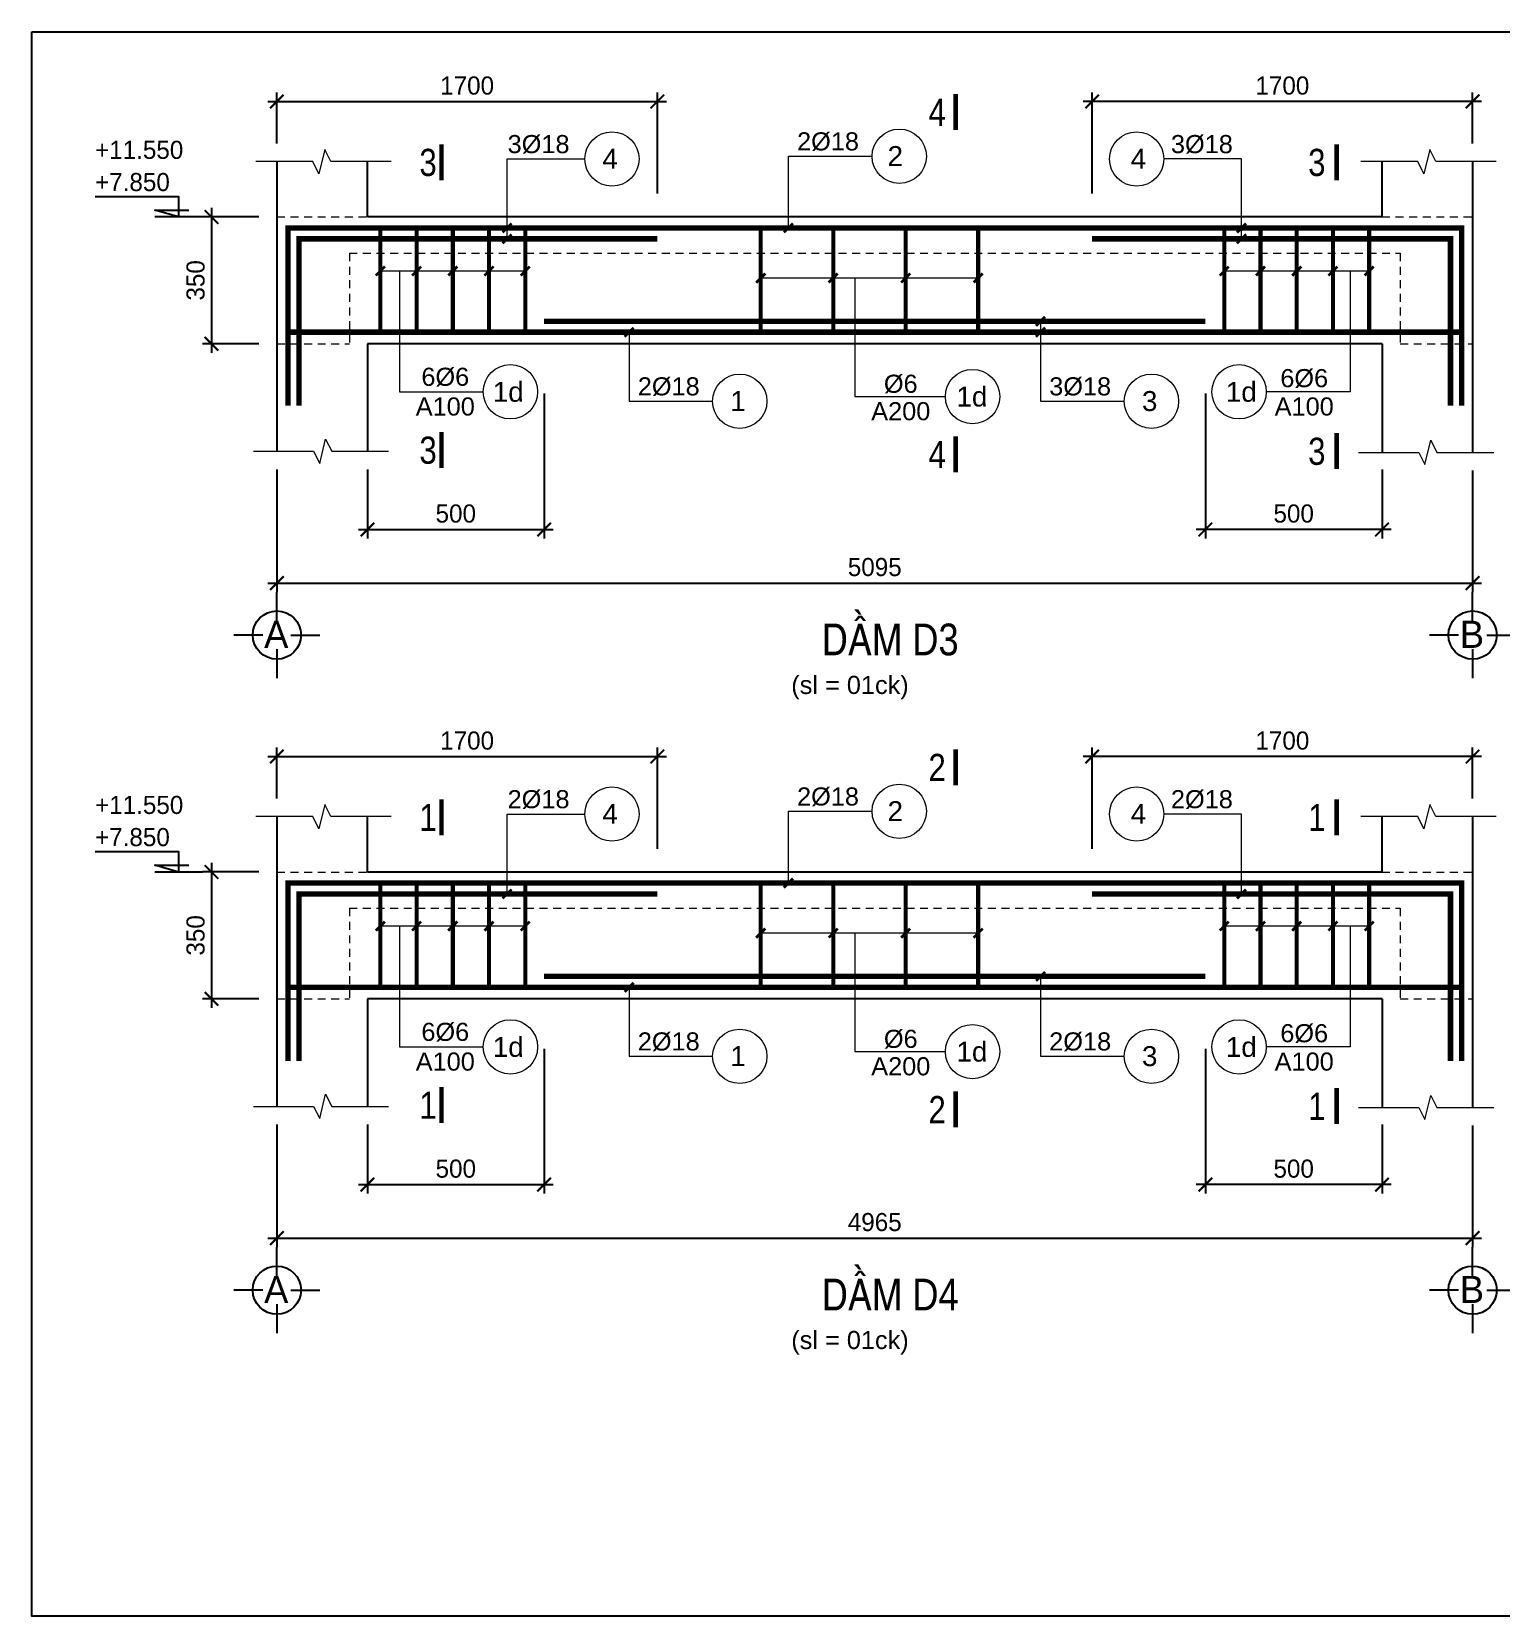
# Model space of a CAD drawing. Header units: millimetres. Extents: x -559287 to -299624, y 2351330 to 2655682.
# Drawn here: x -509398 to -493174, y 2451783 to 2469281 of the extents above; entities that cross this region are included whole.
import ezdxf
from ezdxf.enums import TextEntityAlignment as Align

# ---------------------------------------------------------------- set-up
doc = ezdxf.new("R2010")
doc.units = ezdxf.units.MM
doc.header["$LTSCALE"] = 10
doc.linetypes.add('HIDDEN', pattern=[0.3, 0.175, -0.125])
doc.linetypes.add('HIDDENX2', pattern=[0.75, 0.5, -0.25])
doc.layers.get('0').update_dxf_attribs({"lineweight": 20})
doc.layers.get('Defpoints').update_dxf_attribs({"lineweight": 20})
for name, color, linetype, lineweight in [('Dim', 251, 'Continuous', 15), ('Net khuat', 76, 'HIDDENX2', 15), ('Net manh', 8, 'Continuous', 13), ('Net thay', 4, 'Continuous', 25), ('Text', 54, 'Continuous', 25), ('Thep dai', 2, 'Continuous', 50), ('Thep doc', 140, 'Continuous', 60)]:
    doc.layers.add(name, color=color, linetype=linetype, lineweight=lineweight)
doc.layers.add('ththep', color=3, linetype='Continuous')
doc.styles.add('HELVE', font='VHAVAN.TTF', dxfattribs={"height": 800})
doc.styles.add('IN-NHO', font='VHELVEN.TTF', dxfattribs={"height": 200})
doc.styles.add('NGHIA5', font='arial_0.ttf', dxfattribs={"height": 180})
doc.styles.get("Standard").update_dxf_attribs({"font": 'nghia5.shx', "height": 200})
doc.styles.add('STYLE1-S1', font='VHARIALN.TTF')
doc.dimstyles.new('dim25', dxfattribs={"dimscale": 100, "dimtxt": 200, "dimasz": 1.5, "dimexe": 1, "dimexo": 2, "dimgap": 0.75, "dimtad": 1, "dimdec": 0, "dimlfac": 0.25, "dimzin": 0, "dimdsep": 46, "dimtxsty": 'Standard', "dimblk1": 'ARCHTICK', "dimblk2": 'ARCHTICK', "dimsah": 1, "dimcen": 0.09, "dimdle": 1, "dimclrd": 256, "dimclre": 256, "dimclrt": 54, "dimadec": 0, "dimazin": 0, "dimtfac": 1, "dimtdec": 0, "dimtofl": 0, "dimtmove": 2, "dimatfit": 3, "dimfxl": 0, "dimtolj": 1, "dimtzin": 0, "dimarcsym": 0})

# ---------------------------------------------------------------- blocks, each defined once
blk = doc.blocks.new('_ARCHTICK')
at = {"color": 0, "linetype": 'ByBlock', "const_width": 0.15}
blk.add_lwpolyline([(-0.5, -0.5), (0.5, 0.5)], dxfattribs=at)
blk = doc.blocks.new('*D385')
at = {"layer": 'Defpoints', "color": 0, "ltscale": 10, "transparency": 16777216}
for p in [(-506691, 2464647), (-493491, 2464635), (-493491, 2463193)]:
    blk.add_point(p, dxfattribs=at)
at = {"layer": 'Dim', "lineweight": -2, "ltscale": 10, "transparency": 16777216}
for p, q in [((-506691, 2464447), (-506691, 2463093)), ((-493491, 2464435), (-493491, 2463093)), ((-506791, 2463193), (-493391, 2463193))]:
    blk.add_line(p, q, dxfattribs=at)
at = {"layer": 'Dim', "lineweight": -2, "ltscale": 10, "transparency": 16777216, "xscale": 150, "yscale": 150, "zscale": 150, "rotation": 180}
blk.add_blockref('_ARCHTICK', (-506691, 2463193), dxfattribs=at)
at = {"layer": 'Dim', "lineweight": -2, "ltscale": 10, "transparency": 16777216, "xscale": 150, "yscale": 150, "zscale": 150}
blk.add_blockref('_ARCHTICK', (-493491, 2463193), dxfattribs=at)
at = {"layer": 'Dim', "color": 54, "ltscale": 10, "transparency": 16777216, "insert": (-500091, 2463368), "char_height": 200, "attachment_point": 5}
blk.add_mtext('\\A1;5095', dxfattribs=at)
blk = doc.blocks.new('*D386')
at = {"layer": 'Defpoints', "color": 0, "ltscale": 3, "transparency": 16777216}
for p in [(-497691, 2468510), (-493491, 2467847), (-497691, 2467293)]:
    blk.add_point(p, dxfattribs=at)
at = {"layer": 'Dim', "lineweight": -2, "ltscale": 3, "transparency": 16777216}
for p, q in [((-497691, 2467493), (-497691, 2468610)), ((-493491, 2468047), (-493491, 2468610)), ((-493391, 2468510), (-497791, 2468510))]:
    blk.add_line(p, q, dxfattribs=at)
at = {"layer": 'Dim', "lineweight": -2, "ltscale": 3, "transparency": 16777216, "xscale": 150, "yscale": 150, "zscale": 150, "rotation": 180}
blk.add_blockref('_ARCHTICK', (-497691, 2468510), dxfattribs=at)
at = {"layer": 'Dim', "lineweight": -2, "ltscale": 3, "transparency": 16777216, "xscale": 150, "yscale": 150, "zscale": 150}
blk.add_blockref('_ARCHTICK', (-493491, 2468510), dxfattribs=at)
at = {"layer": 'Dim', "color": 54, "ltscale": 3, "transparency": 16777216, "insert": (-495591, 2468685), "char_height": 200, "attachment_point": 5}
blk.add_mtext('\\A1;1700', dxfattribs=at)
blk = doc.blocks.new('*D387')
at = {"layer": 'Defpoints', "color": 0, "ltscale": 10, "transparency": 16777216}
for p in [(-503741, 2465484), (-505691, 2464647), (-503741, 2463784)]:
    blk.add_point(p, dxfattribs=at)
at = {"layer": 'Dim', "lineweight": -2, "ltscale": 10, "transparency": 16777216}
for p, q in [((-503741, 2465284), (-503741, 2463684)), ((-505691, 2464447), (-505691, 2463684)), ((-505791, 2463784), (-503641, 2463784))]:
    blk.add_line(p, q, dxfattribs=at)
at = {"layer": 'Dim', "lineweight": -2, "ltscale": 10, "transparency": 16777216, "xscale": 150, "yscale": 150, "zscale": 150, "rotation": 180}
blk.add_blockref('_ARCHTICK', (-505691, 2463784), dxfattribs=at)
at = {"layer": 'Dim', "lineweight": -2, "ltscale": 10, "transparency": 16777216, "xscale": 150, "yscale": 150, "zscale": 150}
blk.add_blockref('_ARCHTICK', (-503741, 2463784), dxfattribs=at)
at = {"layer": 'Dim', "color": 54, "ltscale": 10, "transparency": 16777216, "insert": (-504716, 2463959), "char_height": 200, "attachment_point": 5}
blk.add_mtext('\\A1;500', dxfattribs=at)
blk = doc.blocks.new('truc ngang-helve')
for points in [[(0, -4.8), (0, 0)], [(-2.33, -7.13), (-7.13, -7.13)], [(2.33, -7.13), (7.13, -7.13)], [(0, -9.45), (0, -14.26)]]:
    blk.add_lwpolyline(points)
blk.add_circle((0, -7.13), 4)
at = {"style": 'HELVE'}
blk.add_attdef('A', text='', height=4.5, dxfattribs=at).set_placement((0.03, -7.01), align=Align.MIDDLE_CENTER)
blk = doc.blocks.new('*D388')
at = {"layer": 'Defpoints', "color": 0, "ltscale": 10, "transparency": 16777216}
for p in [(-496441, 2465484), (-494491, 2464647), (-496441, 2463784)]:
    blk.add_point(p, dxfattribs=at)
at = {"layer": 'Dim', "lineweight": -2, "ltscale": 10, "transparency": 16777216}
for p, q in [((-496441, 2465284), (-496441, 2463684)), ((-494491, 2464447), (-494491, 2463684)), ((-494391, 2463784), (-496541, 2463784))]:
    blk.add_line(p, q, dxfattribs=at)
at = {"layer": 'Dim', "lineweight": -2, "ltscale": 10, "transparency": 16777216, "xscale": 150, "yscale": 150, "zscale": 150, "rotation": 180}
blk.add_blockref('_ARCHTICK', (-496441, 2463784), dxfattribs=at)
at = {"layer": 'Dim', "lineweight": -2, "ltscale": 10, "transparency": 16777216, "xscale": 150, "yscale": 150, "zscale": 150}
blk.add_blockref('_ARCHTICK', (-494491, 2463784), dxfattribs=at)
at = {"layer": 'Dim', "color": 54, "ltscale": 10, "transparency": 16777216, "insert": (-495466, 2463959), "char_height": 200, "attachment_point": 5}
blk.add_mtext('\\A1;500', dxfattribs=at)
blk = doc.blocks.new('*D389')
at = {"layer": 'Defpoints', "color": 0, "ltscale": 3, "transparency": 16777216}
for p in [(-506691, 2467235), (-507413, 2465835), (-506691, 2465835)]:
    blk.add_point(p, dxfattribs=at)
at = {"layer": 'Dim', "lineweight": -2, "ltscale": 3, "transparency": 16777216}
for p, q in [((-506891, 2467235), (-507513, 2467235)), ((-507413, 2467335), (-507413, 2465735)), ((-506891, 2465835), (-507513, 2465835))]:
    blk.add_line(p, q, dxfattribs=at)
at = {"layer": 'Dim', "lineweight": -2, "ltscale": 3, "transparency": 16777216, "xscale": 150, "yscale": 150, "zscale": 150}
for p, rotation in [((-507413, 2467235), 90), ((-507413, 2465835), 270)]:
    blk.add_blockref('_ARCHTICK', p, dxfattribs=dict(at, rotation=rotation))
at = {"layer": 'Dim', "color": 54, "ltscale": 3, "transparency": 16777216, "insert": (-507588, 2466535), "char_height": 200, "attachment_point": 5, "rotation": 90}
blk.add_mtext('\\A1;350', dxfattribs=at)
blk = doc.blocks.new('*D390')
at = {"layer": 'Defpoints', "color": 0, "ltscale": 3, "transparency": 16777216}
for p in [(-502491, 2468510), (-506691, 2467847), (-502491, 2467293)]:
    blk.add_point(p, dxfattribs=at)
at = {"layer": 'Dim', "lineweight": -2, "ltscale": 3, "transparency": 16777216}
for p, q in [((-506691, 2468047), (-506691, 2468610)), ((-502491, 2467493), (-502491, 2468610)), ((-506791, 2468510), (-502391, 2468510))]:
    blk.add_line(p, q, dxfattribs=at)
at = {"layer": 'Dim', "lineweight": -2, "ltscale": 3, "transparency": 16777216, "xscale": 150, "yscale": 150, "zscale": 150, "rotation": 180}
blk.add_blockref('_ARCHTICK', (-506691, 2468510), dxfattribs=at)
at = {"layer": 'Dim', "lineweight": -2, "ltscale": 3, "transparency": 16777216, "xscale": 150, "yscale": 150, "zscale": 150}
blk.add_blockref('_ARCHTICK', (-502491, 2468510), dxfattribs=at)
at = {"layer": 'Dim', "color": 54, "ltscale": 3, "transparency": 16777216, "insert": (-504591, 2468685), "char_height": 200, "attachment_point": 5}
blk.add_mtext('\\A1;1700', dxfattribs=at)
blk = doc.blocks.new('*D359')
at = {"layer": 'Defpoints', "color": 0, "ltscale": 10, "transparency": 16777216}
for p in [(-506691, 2457414), (-493491, 2457402), (-493491, 2455960)]:
    blk.add_point(p, dxfattribs=at)
at = {"layer": 'Dim', "lineweight": -2, "ltscale": 10, "transparency": 16777216}
for p, q in [((-506691, 2457214), (-506691, 2455860)), ((-493491, 2457202), (-493491, 2455860)), ((-506791, 2455960), (-493391, 2455960))]:
    blk.add_line(p, q, dxfattribs=at)
at = {"layer": 'Dim', "lineweight": -2, "ltscale": 10, "transparency": 16777216, "xscale": 150, "yscale": 150, "zscale": 150, "rotation": 180}
blk.add_blockref('_ARCHTICK', (-506691, 2455960), dxfattribs=at)
at = {"layer": 'Dim', "lineweight": -2, "ltscale": 10, "transparency": 16777216, "xscale": 150, "yscale": 150, "zscale": 150}
blk.add_blockref('_ARCHTICK', (-493491, 2455960), dxfattribs=at)
at = {"layer": 'Dim', "color": 54, "ltscale": 10, "transparency": 16777216, "insert": (-500091, 2456135), "char_height": 200, "attachment_point": 5}
blk.add_mtext('\\A1;4965', dxfattribs=at)
blk = doc.blocks.new('*D360')
at = {"layer": 'Defpoints', "color": 0, "ltscale": 3, "transparency": 16777216}
for p in [(-497691, 2461277), (-493491, 2460613), (-497691, 2460059)]:
    blk.add_point(p, dxfattribs=at)
at = {"layer": 'Dim', "lineweight": -2, "ltscale": 3, "transparency": 16777216}
for p, q in [((-493391, 2461277), (-497791, 2461277)), ((-497691, 2460259), (-497691, 2461377)), ((-493491, 2460813), (-493491, 2461377))]:
    blk.add_line(p, q, dxfattribs=at)
at = {"layer": 'Dim', "lineweight": -2, "ltscale": 3, "transparency": 16777216, "xscale": 150, "yscale": 150, "zscale": 150, "rotation": 180}
blk.add_blockref('_ARCHTICK', (-497691, 2461277), dxfattribs=at)
at = {"layer": 'Dim', "lineweight": -2, "ltscale": 3, "transparency": 16777216, "xscale": 150, "yscale": 150, "zscale": 150}
blk.add_blockref('_ARCHTICK', (-493491, 2461277), dxfattribs=at)
at = {"layer": 'Dim', "color": 54, "ltscale": 3, "transparency": 16777216, "insert": (-495591, 2461452), "char_height": 200, "attachment_point": 5}
blk.add_mtext('\\A1;1700', dxfattribs=at)
blk = doc.blocks.new('*D361')
at = {"layer": 'Defpoints', "color": 0, "ltscale": 10, "transparency": 16777216}
for p in [(-503741, 2458251), (-505691, 2457414), (-503741, 2456550)]:
    blk.add_point(p, dxfattribs=at)
at = {"layer": 'Dim', "lineweight": -2, "ltscale": 10, "transparency": 16777216}
for p, q in [((-503741, 2458051), (-503741, 2456450)), ((-505691, 2457214), (-505691, 2456450)), ((-505791, 2456550), (-503641, 2456550))]:
    blk.add_line(p, q, dxfattribs=at)
at = {"layer": 'Dim', "lineweight": -2, "ltscale": 10, "transparency": 16777216, "xscale": 150, "yscale": 150, "zscale": 150, "rotation": 180}
blk.add_blockref('_ARCHTICK', (-505691, 2456550), dxfattribs=at)
at = {"layer": 'Dim', "lineweight": -2, "ltscale": 10, "transparency": 16777216, "xscale": 150, "yscale": 150, "zscale": 150}
blk.add_blockref('_ARCHTICK', (-503741, 2456550), dxfattribs=at)
at = {"layer": 'Dim', "color": 54, "ltscale": 10, "transparency": 16777216, "insert": (-504716, 2456725), "char_height": 200, "attachment_point": 5}
blk.add_mtext('\\A1;500', dxfattribs=at)
blk = doc.blocks.new('*D362')
at = {"layer": 'Defpoints', "color": 0, "ltscale": 10, "transparency": 16777216}
for p in [(-496441, 2458251), (-494491, 2457414), (-496441, 2456550)]:
    blk.add_point(p, dxfattribs=at)
at = {"layer": 'Dim', "lineweight": -2, "ltscale": 10, "transparency": 16777216}
for p, q in [((-496441, 2458051), (-496441, 2456450)), ((-494491, 2457214), (-494491, 2456450)), ((-494391, 2456550), (-496541, 2456550))]:
    blk.add_line(p, q, dxfattribs=at)
at = {"layer": 'Dim', "lineweight": -2, "ltscale": 10, "transparency": 16777216, "xscale": 150, "yscale": 150, "zscale": 150, "rotation": 180}
blk.add_blockref('_ARCHTICK', (-496441, 2456550), dxfattribs=at)
at = {"layer": 'Dim', "lineweight": -2, "ltscale": 10, "transparency": 16777216, "xscale": 150, "yscale": 150, "zscale": 150}
blk.add_blockref('_ARCHTICK', (-494491, 2456550), dxfattribs=at)
at = {"layer": 'Dim', "color": 54, "ltscale": 10, "transparency": 16777216, "insert": (-495466, 2456725), "char_height": 200, "attachment_point": 5}
blk.add_mtext('\\A1;500', dxfattribs=at)
blk = doc.blocks.new('*D363')
at = {"layer": 'Defpoints', "color": 0, "ltscale": 3, "transparency": 16777216}
for p in [(-506691, 2460002), (-507413, 2458602), (-506691, 2458602)]:
    blk.add_point(p, dxfattribs=at)
at = {"layer": 'Dim', "lineweight": -2, "ltscale": 3, "transparency": 16777216}
for p, q in [((-507413, 2460102), (-507413, 2458502)), ((-506891, 2460002), (-507513, 2460002)), ((-506891, 2458602), (-507513, 2458602))]:
    blk.add_line(p, q, dxfattribs=at)
at = {"layer": 'Dim', "lineweight": -2, "ltscale": 3, "transparency": 16777216, "xscale": 150, "yscale": 150, "zscale": 150}
for p, rotation in [((-507413, 2460002), 90), ((-507413, 2458602), 270)]:
    blk.add_blockref('_ARCHTICK', p, dxfattribs=dict(at, rotation=rotation))
at = {"layer": 'Dim', "color": 54, "ltscale": 3, "transparency": 16777216, "insert": (-507588, 2459302), "char_height": 200, "attachment_point": 5, "rotation": 90}
blk.add_mtext('\\A1;350', dxfattribs=at)
blk = doc.blocks.new('*D364')
at = {"layer": 'Defpoints', "color": 0, "ltscale": 3, "transparency": 16777216}
for p in [(-502491, 2461277), (-506691, 2460613), (-502491, 2460059)]:
    blk.add_point(p, dxfattribs=at)
at = {"layer": 'Dim', "lineweight": -2, "ltscale": 3, "transparency": 16777216}
for p, q in [((-506791, 2461277), (-502391, 2461277)), ((-506691, 2460813), (-506691, 2461377)), ((-502491, 2460259), (-502491, 2461377))]:
    blk.add_line(p, q, dxfattribs=at)
at = {"layer": 'Dim', "lineweight": -2, "ltscale": 3, "transparency": 16777216, "xscale": 150, "yscale": 150, "zscale": 150, "rotation": 180}
blk.add_blockref('_ARCHTICK', (-506691, 2461277), dxfattribs=at)
at = {"layer": 'Dim', "lineweight": -2, "ltscale": 3, "transparency": 16777216, "xscale": 150, "yscale": 150, "zscale": 150}
blk.add_blockref('_ARCHTICK', (-502491, 2461277), dxfattribs=at)
at = {"layer": 'Dim', "color": 54, "ltscale": 3, "transparency": 16777216, "insert": (-504591, 2461452), "char_height": 200, "attachment_point": 5}
blk.add_mtext('\\A1;1700', dxfattribs=at)
blk = doc.blocks.new('A$C17747A8B')
blk.add_line((0, 0), (525, 0))
blk.add_lwpolyline([(1183, 225), (263, 225), (263, 0), (525, 75), (150, 75)])
at = {"layer": 'Text'}
blk.add_attdef('+3.900', (183, 286), '', height=180, dxfattribs=at)

msp = doc.modelspace()

# ---------------------------------------------------------------- linework, layer by layer
at = {"layer": 'Net khuat', "linetype": 'HIDDEN', "ltscale": 50}
for p, q in [((-506690.8, 2467235.3), (-505690.8, 2467235.3)), ((-494490.8, 2467235.3), (-493490.9, 2467235.3)), ((-505890.9, 2466835.3), (-494290.7, 2466835.3)), ((-505890.9, 2466835.3), (-505890.9, 2465835.3)), ((-494290.7, 2466835.3), (-494290.7, 2465835.3)), ((-506690.8, 2465835.3), (-505890.9, 2465835.3)), ((-494290.7, 2465835.3), (-493490.7, 2465835.3)), ((-506690.8, 2460001.7), (-505690.8, 2460001.7)), ((-494490.8, 2460001.7), (-493490.9, 2460001.7)), ((-505890.9, 2459601.7), (-494290.7, 2459601.7)), ((-505890.9, 2459601.7), (-505890.9, 2458601.7)), ((-494290.7, 2459601.7), (-494290.7, 2458601.7)), ((-506690.8, 2458601.7), (-505890.9, 2458601.7)), ((-494290.7, 2458601.7), (-493490.7, 2458601.7))]:
    msp.add_line(p, q, dxfattribs=at)
at = {"layer": 'Net manh'}
for p, q in [((-503949.1, 2466638), (-505549.1, 2466638)), ((-498949.4, 2466560.7), (-501349.4, 2466560.7)), ((-494632.5, 2466638), (-496232.5, 2466638)), ((-503949.1, 2459404.3), (-505549.1, 2459404.3)), ((-498949.4, 2459327.1), (-501349.4, 2459327.1)), ((-494632.5, 2459404.3), (-496232.5, 2459404.3))]:
    msp.add_line(p, q, dxfattribs=at)
for points in [[(-505430.8, 2467847.1), (-506096, 2467847.1), (-506163.2, 2467981.2), (-506228.8, 2467713), (-506296, 2467847.1), (-506923.4, 2467847.1)], [(-501044.4, 2467113.5), (-501044.4, 2467905.4), (-500120.3, 2467905.4)], [(-493230.8, 2467847.1), (-493896, 2467847.1), (-493963.2, 2467981.2), (-494028.8, 2467713), (-494096, 2467847.1), (-494723.4, 2467847.1)], [(-504149.7, 2466993.5), (-504149.7, 2467875.4), (-503292, 2467875.4)], [(-496041.9, 2466993.5), (-496041.9, 2467875.4), (-496899.6, 2467875.4)], [(-505337.9, 2466638), (-505337.9, 2465304.2), (-504412.6, 2465304.2)], [(-500309.8, 2466560.7), (-500309.8, 2465252), (-499311.6, 2465252)], [(-494843.6, 2466638), (-494843.6, 2465304.2), (-495768.9, 2465304.2)], [(-498260.9, 2466082.3), (-498260.9, 2465200.3), (-497335.8, 2465200.3)], [(-502802.7, 2465962.3), (-502802.7, 2465200.3), (-501881.4, 2465200.3)], [(-506950.7, 2464647.3), (-506285.5, 2464647.3), (-506218.3, 2464513.2), (-506152.7, 2464781.4), (-506085.5, 2464647.3), (-505458.1, 2464647.3)], [(-494750.7, 2464635.3), (-494085.5, 2464635.3), (-494018.3, 2464501.2), (-493952.7, 2464769.4), (-493885.5, 2464635.3), (-493258.1, 2464635.3)], [(-505430.8, 2460613.4), (-506096, 2460613.4), (-506163.2, 2460747.5), (-506228.8, 2460479.3), (-506296, 2460613.4), (-506923.4, 2460613.4)], [(-493230.8, 2460613.4), (-493896, 2460613.4), (-493963.2, 2460747.5), (-494028.8, 2460479.3), (-494096, 2460613.4), (-494723.4, 2460613.4)], [(-504149.7, 2459759.8), (-504149.7, 2460641.8), (-503292, 2460641.8)], [(-501044.4, 2459879.8), (-501044.4, 2460671.8), (-500120.3, 2460671.8)], [(-496041.9, 2459759.8), (-496041.9, 2460641.8), (-496899.6, 2460641.8)], [(-505337.9, 2459404.3), (-505337.9, 2458070.5), (-504412.6, 2458070.5)], [(-500309.8, 2459327.1), (-500309.8, 2458018.4), (-499311.6, 2458018.4)], [(-494843.6, 2459404.3), (-494843.6, 2458070.5), (-495768.9, 2458070.5)], [(-498260.9, 2458848.6), (-498260.9, 2457966.6), (-497335.8, 2457966.6)], [(-502802.7, 2458728.6), (-502802.7, 2457966.6), (-501881.4, 2457966.6)], [(-506950.7, 2457413.6), (-506285.5, 2457413.6), (-506218.3, 2457279.5), (-506152.7, 2457547.7), (-506085.5, 2457413.6), (-505458.1, 2457413.6)], [(-494750.7, 2457401.6), (-494085.5, 2457401.6), (-494018.3, 2457267.5), (-493952.7, 2457535.7), (-493885.5, 2457401.6), (-493258.1, 2457401.6)]]:
    msp.add_lwpolyline(points, dxfattribs=at)
at = {"layer": 'Net manh', "const_width": 30}
for points in [[(-504199.7, 2467063.5), (-504099.7, 2467163.5)], [(-504199.7, 2466943.5), (-504099.7, 2467043.5)], [(-501094.4, 2467063.5), (-500994.4, 2467163.5)], [(-496091.9, 2467063.5), (-495991.9, 2467163.5)], [(-496091.9, 2466943.5), (-495991.9, 2467043.5)], [(-505599.1, 2466588), (-505499.1, 2466688)], [(-505199.1, 2466588), (-505099.1, 2466688)], [(-504799.1, 2466588), (-504699.1, 2466688)], [(-504399.1, 2466588), (-504299.1, 2466688)], [(-503999.1, 2466588), (-503899.1, 2466688)], [(-496282.5, 2466588), (-496182.5, 2466688)], [(-495882.5, 2466588), (-495782.5, 2466688)], [(-495482.5, 2466588), (-495382.5, 2466688)], [(-495082.5, 2466588), (-494982.5, 2466688)], [(-494682.5, 2466588), (-494582.5, 2466688)], [(-501399.4, 2466510.7), (-501299.4, 2466610.7)], [(-500599.4, 2466510.7), (-500499.4, 2466610.7)], [(-499799.4, 2466510.7), (-499699.4, 2466610.7)], [(-498999.4, 2466510.7), (-498899.4, 2466610.7)], [(-502852.7, 2465912.3), (-502752.7, 2466012.3)], [(-498310.9, 2466032.3), (-498210.9, 2466132.3)], [(-498310.9, 2465912.3), (-498210.9, 2466012.3)], [(-501094.4, 2459829.8), (-500994.4, 2459929.8)], [(-504199.7, 2459709.8), (-504099.7, 2459809.8)], [(-496091.9, 2459709.8), (-495991.9, 2459809.8)], [(-505599.1, 2459354.3), (-505499.1, 2459454.3)], [(-505199.1, 2459354.3), (-505099.1, 2459454.3)], [(-504799.1, 2459354.3), (-504699.1, 2459454.3)], [(-504399.1, 2459354.3), (-504299.1, 2459454.3)], [(-503999.1, 2459354.3), (-503899.1, 2459454.3)], [(-501399.4, 2459277.1), (-501299.4, 2459377.1)], [(-500599.4, 2459277.1), (-500499.4, 2459377.1)], [(-499799.4, 2459277.1), (-499699.4, 2459377.1)], [(-498999.4, 2459277.1), (-498899.4, 2459377.1)], [(-496282.5, 2459354.3), (-496182.5, 2459454.3)], [(-495882.5, 2459354.3), (-495782.5, 2459454.3)], [(-495482.5, 2459354.3), (-495382.5, 2459454.3)], [(-495082.5, 2459354.3), (-494982.5, 2459454.3)], [(-494682.5, 2459354.3), (-494582.5, 2459454.3)], [(-498310.9, 2458798.6), (-498210.9, 2458898.6)], [(-502852.7, 2458678.6), (-502752.7, 2458778.6)]]:
    msp.add_lwpolyline(points, dxfattribs=at)
at = {"layer": 'Net manh'}
for centre in [(-502992, 2467875.4), (-499820.3, 2467905.4), (-497199.6, 2467875.4), (-504112.6, 2465304.2), (-501581.4, 2465200.3), (-499011.6, 2465252), (-497035.8, 2465200.3), (-496068.9, 2465304.2), (-502992, 2460641.8), (-499820.3, 2460671.8), (-497199.6, 2460641.8), (-504112.6, 2458070.5), (-499011.6, 2458018.4), (-496068.9, 2458070.5), (-501581.4, 2457966.6), (-497035.8, 2457966.6)]:
    msp.add_circle(centre, 300, dxfattribs=at)
at = {"layer": 'Net thay'}
for p, q in [((-506690.8, 2467847.1), (-506690.8, 2464647.3)), ((-505690.8, 2467235.3), (-505690.8, 2467847.1)), ((-494490.8, 2467235.3), (-494490.8, 2467847.1)), ((-493490.8, 2467847.1), (-493490.8, 2464635.3)), ((-505690.8, 2465835.3), (-505690.8, 2464647.3)), ((-494490.8, 2465835.3), (-494490.8, 2464635.3)), ((-506690.8, 2460613.4), (-506690.8, 2457413.6)), ((-505690.8, 2460001.7), (-505690.8, 2460613.4)), ((-494490.8, 2460001.7), (-494490.8, 2460613.4)), ((-493490.8, 2460613.4), (-493490.8, 2457401.6)), ((-505690.8, 2458601.7), (-505690.8, 2457413.6)), ((-494490.8, 2458601.7), (-494490.8, 2457401.6))]:
    msp.add_line(p, q, dxfattribs=at)
at = {"layer": 'Net thay', "ltscale": 10}
for p, q in [((-494490.8, 2467235.3), (-505690.8, 2467235.3)), ((-494490.8, 2465835.3), (-505690.8, 2465835.3)), ((-494490.8, 2460001.7), (-505690.8, 2460001.7)), ((-494490.8, 2458601.7), (-505690.8, 2458601.7))]:
    msp.add_line(p, q, dxfattribs=at)
at = {"layer": 'Text', "const_width": 50}
for points in [[(-499198.6, 2468591.2), (-499198.6, 2468193.9)], [(-504874.1, 2468038.6), (-504874.1, 2467641.3)], [(-494991.6, 2468038.6), (-494991.6, 2467641.3)], [(-504874.1, 2464861.1), (-504874.1, 2464463.8)], [(-499198.6, 2464813), (-499198.6, 2464415.7)], [(-494991.6, 2464849.1), (-494991.6, 2464451.8)], [(-499198.6, 2461357.5), (-499198.6, 2460960.2)], [(-504874.1, 2460804.9), (-504874.1, 2460407.6)], [(-494991.6, 2460804.9), (-494991.6, 2460407.6)], [(-504874.1, 2457627.5), (-504874.1, 2457230.2)], [(-499198.6, 2457579.3), (-499198.6, 2457182)], [(-494991.6, 2457615.5), (-494991.6, 2457218.2)]]:
    msp.add_lwpolyline(points, dxfattribs=at)
at = {"layer": 'Thep dai', "const_width": 45}
for points in [[(-505549.1, 2465962.5), (-505549.1, 2467113.5)], [(-505149.1, 2465962.5), (-505149.1, 2467113.5)], [(-504749.1, 2465962.5), (-504749.1, 2467113.5)], [(-504349.1, 2465962.5), (-504349.1, 2467113.5)], [(-503949.1, 2465962.5), (-503949.1, 2467113.5)], [(-501349.4, 2465962.5), (-501349.4, 2467113.5)], [(-500549.4, 2465962.5), (-500549.4, 2467113.5)], [(-499749.4, 2465962.5), (-499749.4, 2467113.5)], [(-498949.4, 2465962.5), (-498949.4, 2467113.5)], [(-496232.5, 2465962.5), (-496232.5, 2467113.5)], [(-495832.5, 2465962.5), (-495832.5, 2467113.5)], [(-495432.5, 2465962.5), (-495432.5, 2467113.5)], [(-495032.5, 2465962.5), (-495032.5, 2467113.5)], [(-494632.5, 2465962.5), (-494632.5, 2467113.5)], [(-505549.1, 2458728.8), (-505549.1, 2459879.8)], [(-505149.1, 2458728.8), (-505149.1, 2459879.8)], [(-504749.1, 2458728.8), (-504749.1, 2459879.8)], [(-504349.1, 2458728.8), (-504349.1, 2459879.8)], [(-503949.1, 2458728.8), (-503949.1, 2459879.8)], [(-501349.4, 2458728.8), (-501349.4, 2459879.8)], [(-500549.4, 2458728.8), (-500549.4, 2459879.8)], [(-499749.4, 2458728.8), (-499749.4, 2459879.8)], [(-498949.4, 2458728.8), (-498949.4, 2459879.8)], [(-496232.5, 2458728.8), (-496232.5, 2459879.8)], [(-495832.5, 2458728.8), (-495832.5, 2459879.8)], [(-495432.5, 2458728.8), (-495432.5, 2459879.8)], [(-495032.5, 2458728.8), (-495032.5, 2459879.8)], [(-494632.5, 2458728.8), (-494632.5, 2459879.8)]]:
    msp.add_lwpolyline(points, dxfattribs=at)
at = {"layer": 'Thep doc', "ltscale": 10, "const_width": 60}
for points in [[(-493612.6, 2465150), (-493612.6, 2467113.5), (-495252, 2467113.5), (-506568.9, 2467113.5), (-506568.9, 2465150)], [(-506447.1, 2465150), (-506447.1, 2466993.5), (-502490.8, 2466993.5)], [(-497690.8, 2466993.5), (-493734.5, 2466993.5), (-493734.5, 2465150)], [(-506568.9, 2465962.5), (-493612.6, 2465962.5)], [(-503741, 2466082.5), (-496440.5, 2466082.5)], [(-493612.6, 2457916.3), (-493612.6, 2459879.8), (-495252, 2459879.8), (-506568.9, 2459879.8), (-506568.9, 2457916.3)], [(-506447.1, 2457916.3), (-506447.1, 2459759.8), (-502490.8, 2459759.8)], [(-497690.8, 2459759.8), (-493734.5, 2459759.8), (-493734.5, 2457916.3)], [(-503741, 2458848.8), (-496440.5, 2458848.8)], [(-506568.9, 2458728.8), (-493612.6, 2458728.8)]]:
    msp.add_lwpolyline(points, dxfattribs=at)
at = {"layer": 'ththep'}
msp.add_lwpolyline([(-509397.8, 2469280.9), (-484977.1, 2469280.9), (-484977.1, 2451783), (-509397.8, 2451783)], close=True, dxfattribs=at)

# ---------------------------------------------------------------- block references
at = {"layer": 'Net thay'}
ref = msp.add_blockref('A$C17747A8B', (-507512.7, 2467235.3), dxfattribs=dict(at, xscale=-1))
ref.add_attrib('+3.900', '+11.550', (-508698.4, 2467876.3), dxfattribs={"layer": 'Text', "height": 200})
ref = msp.add_blockref('A$C17747A8B', (-507512.7, 2467235.3), dxfattribs=dict(at, xscale=-1))
ref.add_attrib('+3.900', '+7.850', (-508698.4, 2467520.8), dxfattribs={"layer": 'Text', "height": 200})
ref = msp.add_blockref('truc ngang-helve', (-506690.8, 2463093.5), dxfattribs=dict(at, xscale=66.66666666662786, yscale=66.66666666651145, zscale=66.66666666666667))
ref.add_attrib('A', 'A', dxfattribs={"layer": 'Text', "height": 300, "style": 'HELVE'}).set_placement((-506698.1, 2462626.3), align=Align.MIDDLE_CENTER)
ref = msp.add_blockref('truc ngang-helve', (-493490.8, 2463093.5), dxfattribs=dict(at, xscale=66.66666666662786, yscale=66.66666666651145, zscale=66.66666666666667))
ref.add_attrib('A', 'b', dxfattribs={"layer": 'Text', "height": 300, "style": 'HELVE'}).set_placement((-493498.1, 2462626.3), align=Align.MIDDLE_CENTER)
ref = msp.add_blockref('A$C17747A8B', (-507512.7, 2460001.7), dxfattribs=dict(at, xscale=-1))
ref.add_attrib('+3.900', '+11.550', (-508698.4, 2460642.7), dxfattribs={"layer": 'Text', "height": 200})
ref = msp.add_blockref('A$C17747A8B', (-507512.7, 2460001.7), dxfattribs=dict(at, xscale=-1))
ref.add_attrib('+3.900', '+7.850', (-508698.4, 2460287.2), dxfattribs={"layer": 'Text', "height": 200})
ref = msp.add_blockref('truc ngang-helve', (-506690.8, 2455859.8), dxfattribs=dict(at, xscale=66.66666666662786, yscale=66.66666666651145, zscale=66.66666666666667))
ref.add_attrib('A', 'A', dxfattribs={"layer": 'Text', "height": 300, "style": 'HELVE'}).set_placement((-506698.1, 2455392.6), align=Align.MIDDLE_CENTER)
ref = msp.add_blockref('truc ngang-helve', (-493490.8, 2455859.8), dxfattribs=dict(at, xscale=66.66666666662786, yscale=66.66666666651145, zscale=66.66666666666667))
ref.add_attrib('A', 'b', dxfattribs={"layer": 'Text', "height": 300, "style": 'HELVE'}).set_placement((-493498.1, 2455392.6), align=Align.MIDDLE_CENTER)

# ---------------------------------------------------------------- texts
at = {"layer": 'Text'}
for s, height, style, p in [('4', 300, 'STYLE1-S1', (-499402.2, 2468390.1)), ('3', 300, 'STYLE1-S1', (-505022, 2467837.4)), ('4', 220, 'IN-NHO', (-503011.9, 2467877.5)), ('2', 220, 'IN-NHO', (-499864.2, 2467907.5)), ('4', 220, 'IN-NHO', (-497179.7, 2467877.5)), ('3', 300, 'STYLE1-S1', (-495210.6, 2467837.4)), ('1d', 220, 'IN-NHO', (-504137.2, 2465304.2)), ('1', 220, 'IN-NHO', (-501601.3, 2465202.3)), ('1d', 220, 'IN-NHO', (-499018.5, 2465252)), ('3', 220, 'IN-NHO', (-497055.8, 2465202.3)), ('1d', 220, 'IN-NHO', (-496044.4, 2465304.2)), ('3', 300, 'STYLE1-S1', (-505022, 2464660)), ('4', 300, 'STYLE1-S1', (-499402.2, 2464611.9)), ('3', 300, 'STYLE1-S1', (-495210.6, 2464648)), ('2', 300, 'STYLE1-S1', (-499402.2, 2461156.4)), ('1', 300, 'STYLE1-S1', (-505022, 2460603.8)), ('4', 220, 'IN-NHO', (-503011.9, 2460643.8)), ('2', 220, 'IN-NHO', (-499864.2, 2460673.8)), ('4', 220, 'IN-NHO', (-497179.7, 2460643.8)), ('1', 300, 'STYLE1-S1', (-495210.6, 2460603.8)), ('1d', 220, 'IN-NHO', (-504137.2, 2458070.5)), ('1d', 220, 'IN-NHO', (-499018.5, 2458018.4)), ('1d', 220, 'IN-NHO', (-496044.4, 2458070.5)), ('1', 220, 'IN-NHO', (-501601.3, 2457968.7)), ('3', 220, 'IN-NHO', (-497055.8, 2457968.7)), ('1', 300, 'STYLE1-S1', (-505022, 2457426.3)), ('2', 300, 'STYLE1-S1', (-499402.2, 2457378.2)), ('1', 300, 'STYLE1-S1', (-495210.6, 2457414.3))]:
    msp.add_text(s, height=height, dxfattribs=dict(at, style=style)).set_placement(p, align=Align.MIDDLE_CENTER)
at = {"layer": 'Text', "ltscale": 3, "style": 'NGHIA5'}
for s, p in [('3%%C18', (-503802.1, 2467939.7)), ('2%%C18', (-500606.8, 2467969.7)), ('3%%C18', (-496479.4, 2467939.7)), ('6%%C6', (-504831.9, 2465370.3)), ('2%%C18', (-502365.1, 2465264.6)), ('%%C6', (-499803.7, 2465293.3)), ('3%%C18', (-497823.3, 2465264.6)), ('6%%C6', (-495349.7, 2465355.3)), ('A100', (-504831.9, 2465042.4)), ('A200', (-499803.7, 2464990.3)), ('A100', (-495349.7, 2465042.4)), ('2%%C18', (-503802.1, 2460706)), ('2%%C18', (-500606.8, 2460736)), ('2%%C18', (-496479.4, 2460706)), ('6%%C6', (-504831.9, 2458136.7)), ('6%%C6', (-495349.7, 2458121.7)), ('2%%C18', (-502365.1, 2458030.9)), ('%%C6', (-499803.7, 2458059.6)), ('2%%C18', (-497823.3, 2458030.9)), ('A100', (-504831.9, 2457808.7)), ('A200', (-499803.7, 2457756.6)), ('A100', (-495349.7, 2457808.7))]:
    msp.add_text(s, height=200, dxfattribs=at).set_placement(p, align=Align.CENTER)
at = {"layer": 'Text', "style": 'STYLE1-S1'}
for s, p in [('DÇM D3', (-499164.7, 2462394.7)), ('DÇM D4', (-499164.7, 2455161))]:
    msp.add_text(s, height=350, dxfattribs=at).set_placement(p, align=Align.RIGHT)
at = {"layer": 'Text', "ltscale": 3, "style": 'NGHIA5'}
for p in [(-501012.4, 2461967.8), (-501012.4, 2454734.1)]:
    msp.add_text('(sl = 01ck)', height=200, dxfattribs=at).set_placement(p)

# ---------------------------------------------------------------- dimensions: what is measured, and where the dimension line sits
at = {"layer": 'Dim', "ltscale": 3}
for base, p1, p2, picture, middle in [((-502490.8, 2468510.3), (-506690.8, 2467847.1), (-502490.8, 2467292.8), '*D390', (-504590.8, 2468685.3)), ((-502490.8, 2461276.7), (-506690.8, 2460613.4), (-502490.8, 2460059.1), '*D364', (-504590.8, 2461451.7))]:
    dim = msp.add_linear_dim(base=base, p1=p1, p2=p2, text='1700', dimstyle='dim25', dxfattribs=at)
    dim.commit()
    dim.dimension.update_dxf_attribs({"geometry": picture, "text_midpoint": middle})
for base, p1, p2, picture, middle in [((-497690.8, 2468510.3), (-493490.8, 2467847.1), (-497690.8, 2467292.8), '*D386', (-495590.8, 2468685.3)), ((-497690.8, 2461276.7), (-493490.8, 2460613.4), (-497690.8, 2460059.1), '*D360', (-495590.8, 2461451.7))]:
    dim = msp.add_linear_dim(base=base, p1=p1, p2=p2, angle=180, text='1700', dimstyle='dim25', dxfattribs=at)
    dim.commit()
    dim.dimension.update_dxf_attribs({"geometry": picture, "text_midpoint": middle})
for base, p1, p2, picture, middle in [((-507412.7, 2465835.3), (-506690.7, 2467235.3), (-506690.8, 2465835.3), '*D389', (-507587.7, 2466535.3)), ((-507412.7, 2458601.7), (-506690.7, 2460001.7), (-506690.8, 2458601.7), '*D363', (-507587.7, 2459301.7))]:
    dim = msp.add_linear_dim(base=base, p1=p1, p2=p2, angle=90, dimstyle='dim25', dxfattribs=at)
    dim.commit()
    dim.dimension.update_dxf_attribs({"geometry": picture, "text_midpoint": middle})
at = {"layer": 'Dim', "ltscale": 10}
for base, p1, p2, picture, middle in [((-503741, 2463784.1), (-505690.8, 2464647.3), (-503741, 2465484.3), '*D387', (-504715.9, 2463959.1)), ((-503741, 2456550.4), (-505690.8, 2457413.6), (-503741, 2458250.6), '*D361', (-504715.9, 2456725.4))]:
    dim = msp.add_linear_dim(base=base, p1=p1, p2=p2, text='500', dimstyle='dim25', dxfattribs=at)
    dim.commit()
    dim.dimension.update_dxf_attribs({"geometry": picture, "text_midpoint": middle})
for base, p1, p2, text, picture, middle in [((-496440.5, 2463784.1), (-494490.8, 2464647.3), (-496440.5, 2465484.3), '500', '*D388', (-495465.6, 2463959.1)), ((-493490.8, 2463193.5), (-506690.8, 2464647.3), (-493490.8, 2464635.3), '5095', '*D385', (-500090.8, 2463368.5)), ((-496440.5, 2456550.4), (-494490.8, 2457413.6), (-496440.5, 2458250.6), '500', '*D362', (-495465.6, 2456725.4)), ((-493490.8, 2455959.8), (-506690.8, 2457413.6), (-493490.8, 2457401.6), '4965', '*D359', (-500090.8, 2456134.8))]:
    dim = msp.add_linear_dim(base=base, p1=p1, p2=p2, angle=180, text=text, dimstyle='dim25', dxfattribs=at)
    dim.commit()
    dim.dimension.update_dxf_attribs({"geometry": picture, "text_midpoint": middle})

doc.saveas('drawing.dxf')
